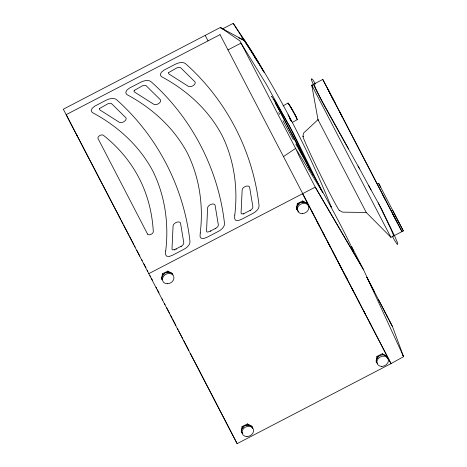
<?xml version="1.0" encoding="UTF-8"?>
<svg xmlns="http://www.w3.org/2000/svg" width="467" height="467" viewBox="0 0 467 467"><rect width="100%" height="100%" fill="white"/><g stroke="black" fill="none" stroke-linecap="round" stroke-linejoin="round"><path stroke-width="0.7" d="M393.138 236.185L393.348 234.93L390.727 228.632L378.2 202.801M162.463 273.761L161.629 278.927L162.131 279.902L161.78 277.328L162.965 274.736L165.371 272.816L168.342 272.08L171.091 272.728L172.883 274.584L172.381 273.615L167.84 271.105L162.463 273.761L162.965 274.736L162.656 276.674M252.67 428.665L251.993 426.406L247.452 423.902L242.075 426.558L241.241 431.724L242.642 433.621M242.373 428.823L242.583 427.527L242.075 426.558M297.292 207.821L296.977 209.759L296.633 207.185L297.818 204.593L300.217 202.672L303.188 201.937L305.943 202.585L307.73 204.441L307.228 203.472L302.686 200.962L297.31 203.624L296.475 208.784L298.769 211.615M297.607 205.883L297.818 204.593L297.31 203.624M387.517 358.522L386.839 356.263L382.298 353.758L376.927 356.414L376.093 361.581L377.488 363.478M377.219 358.679L377.429 357.383L376.927 356.414M302.96 136.411L303.492 133.159L317.986 119.645L311.763 85.187L322.802 79.443L335.504 103.732M250.797 426.441L252.495 427.381L250.709 425.519L247.959 424.871L244.982 425.606L242.583 427.527L241.398 430.125L241.748 432.693L242.881 433.323M386.209 356.607L387.341 357.237L385.555 355.375L382.806 354.727L379.829 355.463L377.429 357.383L376.244 359.981L376.595 362.55M63.448 109.138L220.488 27.401L220.868 28.125M283.311 156.702L295.593 148.378L239.88 40.892L220.512 27.436M244.959 40.88L244.632 41.09L242.034 37.144C250.47 48.294 257.358 60.576 264.299 72.7M254.97 57.482L246.413 43.624M257.661 61.772L258 61.574L256.739 59.957M283.055 105.857L288.011 103.067M292.389 122.389L297.374 119.587M222.31 29.024L233.214 23.35C272.354 80.884 305.22 142.569 331.307 207.074L330.519 205.877M220.039 34.634L66.151 114.666L120.725 219.391M227.954 49.905L241.036 43.122L266.4 84.393L289.33 125.932L313.118 175.166M148.611 273.75L315.248 187.121L363.606 269.862L403.593 356.665L391.019 363.606L237.137 443.65L63.454 109.471M377.377 184.191L378.731 183.484L380.658 187.168M392.718 213.95L401.964 231.597L391.288 210.996L392.648 210.29L403.319 230.891L390.926 237.335L366.274 212.462L317.986 119.645L318.284 120.194M396.857 218.428L398.812 222.228L397.458 222.934L382.467 194.26M210.588 230.949L207.838 232.076L206.863 231.86L206.525 231.165L207.617 208.06A4.051 2.317 -27.5 0 1 211.09 204.342A4.051 2.317 -27.5 0 1 215.089 205.287L218.334 224.831A4.162 2.382 -27.5 0 1 215.573 228.375L210.588 230.949L210.81 231.375M243.628 213.763L250.108 210.407A4.162 2.382 -27.5 0 0 252.875 206.869L249.629 187.32A4.051 2.317 -27.5 0 0 245.624 186.374A4.051 2.317 -27.5 0 0 242.157 190.092L241.06 213.197L241.404 213.898L243.628 213.763L243.85 214.19M174.553 249.693L181.033 246.343A4.162 2.382 -27.5 0 0 183.794 242.799L180.554 223.255A4.051 2.317 -27.5 0 0 176.549 222.304A4.051 2.317 -27.5 0 0 173.076 226.028L171.984 249.133L172.323 249.827L174.553 249.693L174.775 250.119M297.818 204.593L299.008 204.003M301.997 202.526L303.188 201.937L304.326 202.561M162.965 274.736L164.162 274.147M166.55 272.962L168.342 272.08L170.046 273.02M377.429 357.383L378.62 356.794M242.583 427.527L243.774 426.937M246.167 425.758L247.959 424.871L249.658 425.811M366.274 212.462L342.655 212.158L339.205 210.325A41.557 1.366 63.8 0 1 316.93 167.577A41.557 1.366 63.8 0 1 303.497 136.691M273.119 99.109L273.82 99.313L275.606 101.771L292.937 132.342L322.627 192.737M238.835 37.856L244.597 40.664L220.646 27.705M339.205 210.325L339.743 210.605M255.052 57.803L255.893 58.883M256.546 60.074L257.288 61.206M315.575 84.089L312.458 79.215L311.203 78.865A96.412 3.608 59.5 0 0 326.129 108.992L359.643 168.926M251.269 51.347L245.012 41.674L247.65 45.842M233.214 23.35L244.288 40.682M251.66 51.965L263.814 71.749M255.735 58.708L257.276 61.159M320.957 189.649L295.593 148.378L299.446 156.626L315.248 187.121L363.606 269.862L351.733 246.739M297.607 147.263L295.844 144.099M348.604 148.944L321.121 99.36L315.756 88.549L314.04 84.002M258.012 62.391L258.712 63.629M297.952 147.881C316.031 180.011 334.553 211.965 350.67 245.128M358.09 166.042L371.02 189.923M293.404 139.721L285.366 125.103M312.254 86.08L311.763 85.187L390.926 237.335M368.562 185.329L381.481 208.877L394.983 236.751L397.773 243.412L397.429 244.597L394.393 240.009A96.412 3.415 65.5 0 1 392.619 236.845M283.002 120.684L285.028 124.473M368.206 279.873L366.782 277.176L369.362 282.156M391.148 324.028L392.566 326.731L403.593 356.665L402.28 354.126M330.537 94.223L327.309 88.1L329.264 91.906M220.033 34.622L347.01 278.741M332.049 97.083L342.299 116.773M367.938 279.359L372.403 287.923M386.945 315.978L391.41 324.542M306.842 201.867L307.519 203.157M311.886 211.545L312.954 213.6M316.994 221.352L319.014 225.228M322.312 231.55L324.74 236.209M327.431 241.375L330.367 247.008M332.376 250.861L336.392 258.572M338.061 261.783L342.077 269.488M343.082 271.415L347.629 280.136M352.001 288.536L353.688 291.764M358.142 300.316L359.146 302.242M363.781 311.145L365.468 314.373M369.841 322.773L370.856 324.723M302.493 193.706L391.019 363.606L346.105 276.96M205.387 35.761L205.194 35.387L208.031 40.868M250.108 210.407L250.335 210.833M215.573 228.375L215.795 228.801M181.033 246.343L181.254 246.769M176.053 248.917L176.275 249.343M121.362 220.628L123.084 223.909M123.714 225.147L129.137 235.531M129.808 236.822L133.813 244.527M134.519 245.858L135.191 247.154M136.843 250.341L139.872 256.155M141.554 259.383L142.231 260.679M143.865 263.82L145.932 267.784M147.169 270.165L147.835 271.432M149.971 275.536L150.643 276.826M151.314 278.122L152.458 280.311M378.731 183.484L396.36 217.418M398.812 222.228L403.319 230.891M339.719 111.8L391.288 210.996M329.76 92.915L385.047 199.24M385.001 312.137L390.266 322.277M369.088 281.624L374.347 291.77M378.527 299.686L385.129 312.376M372.234 287.602L387.114 316.305M333.479 100.043L322.802 79.443M290.468 119.762L289.773 118.414L291.034 120.918M390.021 321.81L392.566 326.731M382.298 353.758L382.806 354.727M302.686 200.962L303.188 201.937M247.452 423.902L247.959 424.871M167.84 271.105L168.342 272.08M156.025 287.164L156.696 288.46M157.361 289.75L159.043 292.984M162.055 298.804L162.726 300.1M164.402 303.334L165.073 304.624M166.748 307.858L169.766 313.678M170.437 314.974L172.113 318.202M172.784 319.498L175.796 325.318M177.478 328.552L178.143 329.842M178.814 331.138L182.836 338.896M183.508 340.192L188.872 350.536M190.548 353.77L237.137 443.65M278.752 112.594L279.634 114.374M350.986 245.782L353.507 250.989M271.8 96.926A95.07 1.127 63.1 0 1 311.004 171.418M275.297 103.219A88.555 1.045 63.1 0 1 310.532 170.659M288.939 104.701A7.63 0.35 60.6 0 1 289.079 104.766M289.47 105.279A7.63 0.35 60.6 0 1 294.181 113.288A7.63 0.35 60.6 0 1 296.306 117.882M288.729 104.328A8.062 0.374 60.6 0 1 293.778 112.506M294.105 113.107A8.062 0.374 60.6 0 1 296.51 118.25M288.151 103.551A9.515 0.438 60.6 0 1 293.375 111.642A9.515 0.438 60.6 0 1 296.714 118.863M287.964 114.818A11.763 0.578 60.7 0 1 289.114 116.902M289.382 117.404A11.763 0.578 60.7 0 1 291.507 121.473M165.697 250.966L165.511 254.533L166.573 256.173L169.206 256.476L172.346 255.321L183.63 249.448A9.177 5.248 -27.5 0 0 189.964 241.416C183.893 187.185 157.28 135.804 116.446 99.594A9.579 5.481 -27.5 0 0 106.254 100.166L94.964 106.032L92.244 108.21L91.182 110.667L92.192 112.471C117.55 125.927 139.645 145.897 153.071 171.494C165.073 196.035 169.013 223.938 165.697 250.966M200.238 233.004L200.051 236.565L201.108 238.205L203.746 238.509L206.881 237.353L218.171 231.48A9.177 5.248 -27.5 0 0 224.499 223.454C218.445 169.212 191.785 117.853 150.987 81.626A9.579 5.481 -27.5 0 0 140.789 82.198L129.499 88.07L126.779 90.242L125.722 92.7L126.732 94.509C152.084 107.959 174.179 127.935 187.611 153.526C199.613 178.073 203.548 205.976 200.238 233.004M234.773 215.036L234.592 218.603L235.648 220.243L238.281 220.547L241.421 219.391L252.711 213.512A9.177 5.248 -27.5 0 0 259.039 205.486C252.968 151.255 226.355 99.874 185.522 63.664A9.579 5.481 -27.5 0 0 175.329 64.23L164.04 70.103L161.319 72.274L160.263 74.738L161.273 76.541C186.625 89.997 208.72 109.967 222.146 135.564C234.154 160.105 238.088 188.008 234.773 215.036M99.71 108.432L99.436 109.272L99.81 109.885L119.307 122.284A4.075 2.329 -27.5 0 0 124.216 121.467A4.075 2.329 -27.5 0 0 125.868 117.754L111.771 103.855A3.829 2.189 -27.5 0 0 107.679 103.89L99.71 108.432M134.251 90.464L133.976 91.304L134.344 91.923L153.841 104.316A4.075 2.329 -27.5 0 0 158.751 103.505A4.075 2.329 -27.5 0 0 160.409 99.786L146.305 85.887A3.829 2.189 -27.5 0 0 142.213 85.922L134.251 90.464M168.785 72.496L168.511 73.342L168.885 73.955L188.382 86.354A4.075 2.329 -27.5 0 0 193.291 85.537A4.075 2.329 -27.5 0 0 194.949 81.824L180.846 67.925A3.829 2.189 -27.5 0 0 176.754 67.954L168.785 72.496M76.927 135.331L77.324 136.113L76.927 135.331M147.578 234.113L98.029 138.53A3.158 1.81 -27.5 0 1 99.658 135.663A3.158 1.81 -27.5 0 1 103.341 135.261A380.809 217.879 -27.5 0 1 153.299 231.644A3.158 1.81 -27.5 0 1 150.853 234.428A3.158 1.81 -27.5 0 1 147.578 234.113M167.373 283.761A5.995 4.921 -27.4 0 0 173.584 275.939A5.995 4.921 -27.4 0 0 163.672 276.09A5.995 4.921 -27.4 0 0 167.373 283.761M246.99 436.557A5.995 4.921 -27.4 0 0 253.202 428.735A5.995 4.921 -27.4 0 0 243.284 428.881A5.995 4.921 -27.4 0 0 246.99 436.557M381.837 366.414A5.995 4.921 -27.4 0 0 388.048 358.592A5.995 4.921 -27.4 0 0 378.13 358.738A5.995 4.921 -27.4 0 0 381.837 366.414M302.219 213.617A5.995 4.921 -27.4 0 0 308.43 205.795A5.995 4.921 -27.4 0 0 298.518 205.947A5.995 4.921 -27.4 0 0 302.219 213.617"/></g></svg>
